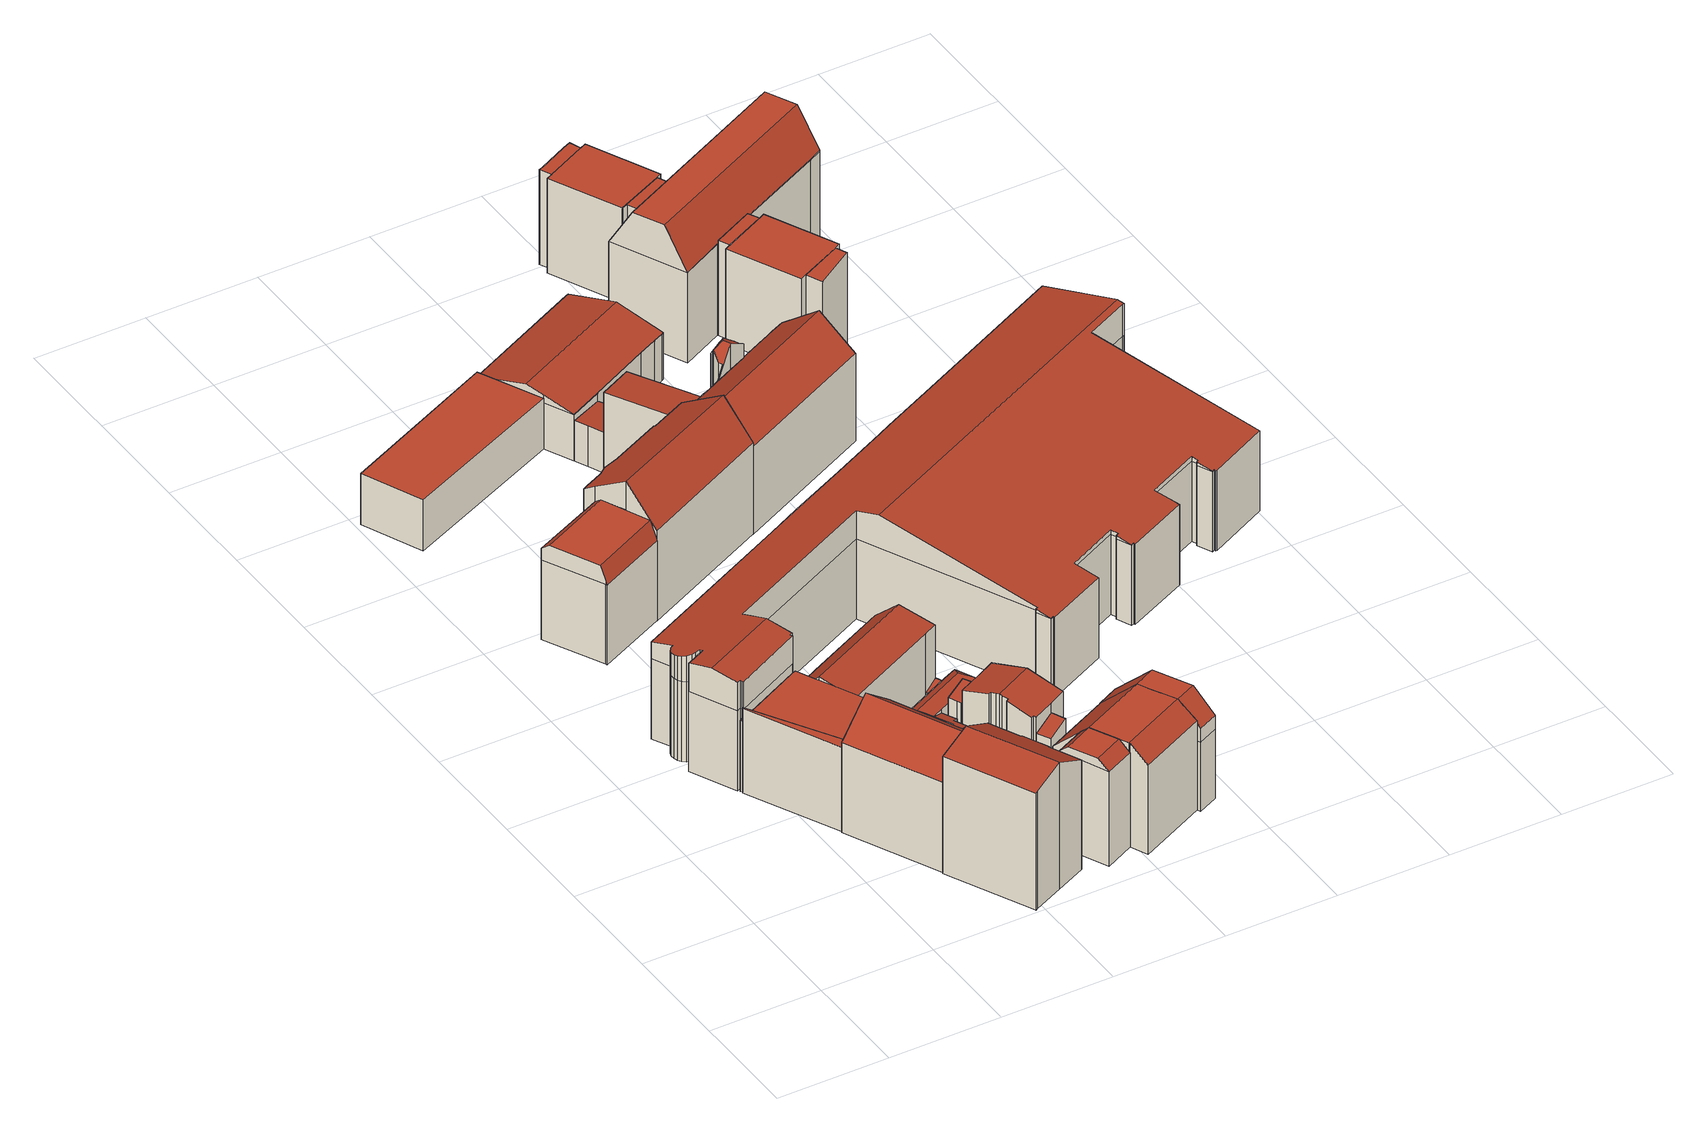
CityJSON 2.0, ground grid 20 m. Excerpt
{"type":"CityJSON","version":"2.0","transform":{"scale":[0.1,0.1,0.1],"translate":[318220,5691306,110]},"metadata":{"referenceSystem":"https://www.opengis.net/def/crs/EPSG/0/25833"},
"CityObjects":{
"building1":{"type":"Building","attributes":{"Gemeindeschluessel":14713000,"Geometrietyp2DReferenz":"3000","function":"31001_9998","roofType":"9999"},"children":["building1-1","building1-2"]},
"building1-1":{"type":"BuildingPart","attributes":{"Dachtyp_tdc":"tdcPolyFlatRoof","Dachneigung":39.44,"QualitaetDacherkennung":68,"Geometrietyp2DReferenz":"3000","roofType":"2100","measuredHeight":17.31},"parents":["building1"],"geometry":[{"type":"MultiSurface","lod":"2","boundaries":[[[0,1,2,3,4]],[[5,6,7,8,9]],[[6,0,4,7]],[[6,5,1,0]],[[4,3,8,7]],[[5,2,1]],[[5,8,3,2]],[[9,8,5]]],"semantics":{"surfaces":[{"type":"WallSurface"},{"type":"RoofSurface"},{"type":"GroundSurface"},{"type":"ClosureSurface"}],"values":[0,0,0,1,2,0,3,3]}}]},
"building1-2":{"type":"BuildingPart","attributes":{"Dachtyp_tdc":"tdcGableRoof","Dachneigung":39.23,"QualitaetDacherkennung":69,"Geometrietyp2DReferenz":"3000","roofType":"3100","measuredHeight":22.5},"parents":["building1"],"geometry":[{"type":"MultiSurface","lod":"2","boundaries":[[[10,11,12,13]],[[14,15,16,17]],[[17,18,19,20,21,22,2,5,9,23,11,10,24,14]],[[12,25,8,3,26,27,28,29,30,31,32,33,34,35,13]],[[11,23,25,12]],[[23,9,8,25]],[[2,22,26,3]],[[22,21,27,26]],[[21,20,28,27]],[[20,19,29,28]],[[19,18,30,29]],[[18,17,31,30]],[[17,16,32,31]],[[16,15,33,32]],[[15,14,34,33]],[[14,24,35,34]],[[24,10,13,35]],[[8,9,5]],[[2,3,8,5]]],"semantics":{"surfaces":[{"type":"WallSurface"},{"type":"RoofSurface"},{"type":"GroundSurface"},{"type":"ClosureSurface"}],"values":[0,1,1,2,0,0,0,0,0,0,0,0,0,0,0,0,0,3,3]}}]},
"building2":{"type":"Building","attributes":{"Dachtyp_tdc":"tdcGableRoof","Gemeindeschluessel":14713000,"Dachneigung":28.45,"QualitaetDacherkennung":63,"Geometrietyp2DReferenz":"3000","function":"31001_9998","roofType":"3100","measuredHeight":24.2},"geometry":[{"type":"MultiSurface","lod":"2","boundaries":[[[36,37,38,39]],[[37,40,41,38]],[[40,42,43,41]],[[42,44,45,43]],[[44,46,47,45]],[[46,48,49,47]],[[48,50,51,49]],[[50,52,53,51]],[[52,54,55,53]],[[54,56,57,55]],[[56,58,59,57]],[[58,36,39,59]],[[54,52,50,48,46,44,42,40]],[[40,37,36,58,56,54]],[[39,38,41,43,45,47,49,51,53,55,57,59]]],"semantics":{"surfaces":[{"type":"WallSurface"},{"type":"RoofSurface"},{"type":"GroundSurface"}],"values":[0,0,0,0,0,0,0,0,0,0,0,0,1,1,2]}}]},
"building3":{"type":"Building","attributes":{"Dachtyp_tdc":"tdcFreeFormRoof","Gemeindeschluessel":14713000,"Dachneigung":0.377,"QualitaetDacherkennung":57,"Geometrietyp2DReferenz":"3000","function":"31001_9998","roofType":"5000","measuredHeight":18.61},"geometry":[{"type":"MultiSurface","lod":"2","boundaries":[[[60,61,62,63]],[[61,64,65,62]],[[64,66,67,65]],[[66,68,69,67]],[[68,70,71,69]],[[70,72,73,71]],[[72,60,63,73]],[[72,74,75,76,60]],[[77,78,79,80]],[[81,77,80,75,74]],[[68,81,74,70]],[[66,78,77,81,68]],[[64,79,78,66]],[[61,76,75,80,79,64]],[[60,76,61]],[[70,74,72]],[[63,62,65,67,69,71,73]]],"semantics":{"surfaces":[{"type":"WallSurface"},{"type":"RoofSurface"},{"type":"GroundSurface"}],"values":[0,0,0,0,0,0,0,1,1,1,0,0,0,0,0,0,2]}}]},
"building4":{"type":"Building","attributes":{"Gemeindeschluessel":14713000,"Geometrietyp2DReferenz":"3000","function":"31001_9998","roofType":"9999"},"children":["building4-1","building4-2","building4-3"]},
"building4-1":{"type":"BuildingPart","attributes":{"Dachtyp_tdc":"tdcPolyFlatRoof","Dachneigung":0,"QualitaetDacherkennung":51,"Geometrietyp2DReferenz":"3000","roofType":"1000","measuredHeight":13.58},"parents":["building4"],"geometry":[{"type":"MultiSurface","lod":"2","boundaries":[[[82,83,84]],[[82,85,86,83]],[[85,87,88,86]],[[87,89,90,88]],[[91,92,93,94]],[[92,95,96,93]],[[95,97,98,96]],[[97,99,100,98]],[[99,101,102,103,100]],[[101,99,97,95,92,91,89,87,85,82,104,105,106]],[[83,86,88,90,94,93,96,98,100,103,107]],[[94,90,89,91]],[[106,102,101]],[[84,104,82]],[[83,107,105,104,84]],[[107,103,102,106,105]]],"semantics":{"surfaces":[{"type":"WallSurface"},{"type":"RoofSurface"},{"type":"GroundSurface"},{"type":"ClosureSurface"}],"values":[0,0,0,0,0,0,0,0,0,1,2,3,0,0,3,3]}}]},
"building4-2":{"type":"BuildingPart","attributes":{"Dachtyp_tdc":"tdcGableRoof","Dachneigung":10.06,"QualitaetDacherkennung":37,"Geometrietyp2DReferenz":"3000","roofType":"3100","measuredHeight":14.14},"parents":["building4"],"geometry":[{"type":"MultiSurface","lod":"2","boundaries":[[[108,84,83,109]],[[102,110,111,103]],[[110,112,113,111]],[[112,114,115,113]],[[114,116,117,115]],[[116,118,119,117]],[[118,120,121,119]],[[120,108,109,121]],[[116,114,112,110,102,106,122]],[[122,104,108,84,108,120,118,116]],[[109,83,109,107,103,111,113,115,117,119,121]],[[105,104,122]],[[107,109,108,104,105]],[[106,105,122]],[[107,105,106,102,103]]],"semantics":{"surfaces":[{"type":"WallSurface"},{"type":"RoofSurface"},{"type":"GroundSurface"},{"type":"ClosureSurface"}],"values":[0,0,0,0,0,0,0,0,1,1,2,0,3,0,3]}}]},
"building4-3":{"type":"BuildingPart","attributes":{"Dachtyp_tdc":"tdcPolyFlatRoof","Dachneigung":0,"QualitaetDacherkennung":33,"Geometrietyp2DReferenz":"3000","roofType":"1000","measuredHeight":16.12},"parents":["building4"],"geometry":[{"type":"MultiSurface","lod":"2","boundaries":[[[123,124,125,126]],[[124,127,91,94,125]],[[128,123,126,90,89]],[[128,127,124,123]],[[126,125,94,90]],[[89,91,127,128]],[[89,90,94,91]]],"semantics":{"surfaces":[{"type":"WallSurface"},{"type":"RoofSurface"},{"type":"GroundSurface"},{"type":"ClosureSurface"}],"values":[0,0,0,1,2,0,3]}}]},
"building5":{"type":"Building","attributes":{"Dachtyp_tdc":"tdcPolyFlatRoof","Gemeindeschluessel":14713000,"Dachneigung":0,"QualitaetDacherkennung":60,"Geometrietyp2DReferenz":"3000","function":"31001_9998","roofType":"1000","measuredHeight":2.11},"geometry":[{"type":"MultiSurface","lod":"2","boundaries":[[[129,130,131,132]],[[130,133,134,131]],[[133,135,136,134]],[[135,137,138,136]],[[137,129,132,138]],[[137,135,133,130,129]],[[132,131,134,136,138]]],"semantics":{"surfaces":[{"type":"WallSurface"},{"type":"RoofSurface"},{"type":"GroundSurface"}],"values":[0,0,0,0,0,1,2]}}]},
"building6":{"type":"Building","attributes":{"Dachtyp_tdc":"tdcGableRoof","Gemeindeschluessel":14713000,"Dachneigung":15.79,"QualitaetDacherkennung":62,"Geometrietyp2DReferenz":"3000","function":"31001_9998","roofType":"3100","measuredHeight":6.61},"geometry":[{"type":"MultiSurface","lod":"2","boundaries":[[[139,140,141,142]],[[140,143,144,141]],[[143,145,146,144]],[[145,147,148,146]],[[147,149,150,148]],[[149,151,152,150]],[[151,153,154,152]],[[153,155,156,154]],[[155,157,158,156]],[[157,139,142,158]],[[153,151,149,147,145,143,140]],[[140,139,157,155,153]],[[142,141,144,146,148,150,152,154,156,158]]],"semantics":{"surfaces":[{"type":"WallSurface"},{"type":"RoofSurface"},{"type":"GroundSurface"}],"values":[0,0,0,0,0,0,0,0,0,0,1,1,2]}}]},
"building7":{"type":"Building","attributes":{"Dachtyp_tdc":"tdcCutGableRoof","Gemeindeschluessel":14713000,"Dachneigung":1.73,"QualitaetDacherkennung":69,"Geometrietyp2DReferenz":"3000","function":"31001_9998","roofType":"9999","measuredHeight":19.82},"geometry":[{"type":"MultiSurface","lod":"2","boundaries":[[[159,160,161,162]],[[160,163,164,161]],[[163,165,166,164]],[[165,159,162,166]],[[160,159,167,168]],[[163,160,168,169]],[[165,163,169,170]],[[159,165,170,167]],[[169,168,167,170]],[[162,161,164,166]]],"semantics":{"surfaces":[{"type":"WallSurface"},{"type":"RoofSurface"},{"type":"GroundSurface"}],"values":[0,0,0,0,1,0,1,0,1,2]}}]},
"building8":{"type":"Building","attributes":{"Dachtyp_tdc":"tdcCutGableRoof","Gemeindeschluessel":14713000,"Dachneigung":0.488,"QualitaetDacherkennung":71,"Geometrietyp2DReferenz":"3000","function":"31001_9998","roofType":"9999","measuredHeight":5.44},"geometry":[{"type":"MultiSurface","lod":"2","boundaries":[[[171,172,134,138]],[[172,173,174,134]],[[173,175,176,174]],[[175,171,138,176]],[[172,171,177,178]],[[173,172,178,179]],[[175,173,179,180]],[[171,175,180,177]],[[179,178,177,180]],[[138,134,174,176]]],"semantics":{"surfaces":[{"type":"WallSurface"},{"type":"RoofSurface"},{"type":"GroundSurface"}],"values":[0,0,0,0,1,0,1,0,1,2]}}]},
"building9":{"type":"Building","attributes":{"Dachtyp_tdc":"tdcPolyFlatRoof","Gemeindeschluessel":14713000,"Dachneigung":0,"QualitaetDacherkennung":34,"Geometrietyp2DReferenz":"3000","function":"31001_9998","roofType":"1000","measuredHeight":9.66},"geometry":[{"type":"MultiSurface","lod":"2","boundaries":[[[181,182,183,184]],[[182,185,186,183]],[[185,187,188,186]],[[187,181,184,188]],[[187,185,182,181]],[[184,183,186,188]]],"semantics":{"surfaces":[{"type":"WallSurface"},{"type":"RoofSurface"},{"type":"GroundSurface"}],"values":[0,0,0,0,1,2]}}]},
"building10":{"type":"Building","attributes":{"Gemeindeschluessel":14713000,"Geometrietyp2DReferenz":"3000","function":"31001_9998","roofType":"9999"},"children":["building10-1","building10-2"]},
"building10-1":{"type":"BuildingPart","attributes":{"Dachtyp_tdc":"tdcPolyFlatRoof","Dachneigung":22.48,"QualitaetDacherkennung":36,"Geometrietyp2DReferenz":"3000","roofType":"2100","measuredHeight":2.66},"parents":["building10"],"geometry":[{"type":"MultiSurface","lod":"2","boundaries":[[[189,190,191,192]],[[190,193,194,191]],[[193,195,196,194]],[[193,190,189,195]],[[196,192,191,194]],[[189,192,196,195]]],"semantics":{"surfaces":[{"type":"WallSurface"},{"type":"RoofSurface"},{"type":"GroundSurface"},{"type":"ClosureSurface"}],"values":[0,0,0,1,2,3]}}]},
"building10-2":{"type":"BuildingPart","attributes":{"Dachtyp_tdc":"tdcFreeFormRoof","Dachneigung":34.47,"QualitaetDacherkennung":10,"Geometrietyp2DReferenz":"3000","roofType":"5000","measuredHeight":7.07},"parents":["building10"],"geometry":[{"type":"MultiSurface","lod":"2","boundaries":[[[197,198,189,192,199]],[[200,201,202,196,195]],[[201,203,204,202]],[[203,205,206,204]],[[205,207,208,206]],[[207,209,210,208]],[[209,211,212,210]],[[211,213,214,212]],[[213,197,199,214]],[[215,201,200]],[[216,215,200,198,197]],[[216,197,213]],[[213,211,209,207,205,203,201,215,216]],[[199,192,196,202,204,206,208,210,212,214]],[[195,189,198,200]],[[195,196,192,189]]],"semantics":{"surfaces":[{"type":"WallSurface"},{"type":"RoofSurface"},{"type":"GroundSurface"},{"type":"ClosureSurface"}],"values":[0,0,0,0,0,0,0,0,0,1,1,1,1,2,0,3]}}]},
"building11":{"type":"Building","attributes":{"Dachtyp_tdc":"tdcPolyFlatRoof","Gemeindeschluessel":14713000,"Dachneigung":3.82,"QualitaetDacherkennung":40,"Geometrietyp2DReferenz":"3000","function":"31001_9998","roofType":"2100","measuredHeight":2.88},"geometry":[{"type":"MultiSurface","lod":"2","boundaries":[[[217,218,219,220]],[[218,221,222,219]],[[221,223,224,222]],[[223,217,220,224]],[[223,221,218,217]],[[220,219,222,224]]],"semantics":{"surfaces":[{"type":"WallSurface"},{"type":"RoofSurface"},{"type":"GroundSurface"}],"values":[0,0,0,0,1,2]}}]},
"building12":{"type":"Building","attributes":{"Dachtyp_tdc":"tdcPolyFlatRoof","Gemeindeschluessel":14713000,"Dachneigung":0,"QualitaetDacherkennung":31,"Geometrietyp2DReferenz":"3000","function":"31001_9998","roofType":"1000","measuredHeight":2.72},"geometry":[{"type":"MultiSurface","lod":"2","boundaries":[[[225,221,226,227]],[[221,218,228,226]],[[218,229,230,228]],[[229,231,232,230]],[[231,233,234,232]],[[233,235,236,234]],[[235,225,227,236]],[[235,233,231,229,218,221,225]],[[227,226,228,230,232,234,236]]],"semantics":{"surfaces":[{"type":"WallSurface"},{"type":"RoofSurface"},{"type":"GroundSurface"}],"values":[0,0,0,0,0,0,0,1,2]}}]},
"building13":{"type":"Building","attributes":{"Dachtyp_tdc":"tdcPolyFlatRoof","Gemeindeschluessel":14713000,"Dachneigung":5.14,"QualitaetDacherkennung":50,"Geometrietyp2DReferenz":"3000","function":"31001_9998","roofType":"2100","measuredHeight":2.25},"geometry":[{"type":"MultiSurface","lod":"2","boundaries":[[[237,238,239,240]],[[238,241,242,239]],[[241,243,244,242]],[[243,245,246,244]],[[245,247,248,246]],[[247,249,250,248]],[[249,251,252,250]],[[251,237,240,252]],[[251,249,247,245,243,241,238,237]],[[240,239,242,244,246,248,250,252]]],"semantics":{"surfaces":[{"type":"WallSurface"},{"type":"RoofSurface"},{"type":"GroundSurface"}],"values":[0,0,0,0,0,0,0,0,1,2]}}]},
"building14":{"type":"Building","attributes":{"Dachtyp_tdc":"tdcGableRoof","Gemeindeschluessel":14713000,"Dachneigung":30.68,"QualitaetDacherkennung":39,"Geometrietyp2DReferenz":"3000","function":"31001_9998","roofType":"3100","measuredHeight":24.14},"geometry":[{"type":"MultiSurface","lod":"2","boundaries":[[[253,254,255,256]],[[254,257,258,255]],[[257,259,260,258]],[[259,261,262,260]],[[261,263,264,262]],[[263,265,266,264]],[[265,267,268,266]],[[267,269,270,268]],[[269,271,272,270]],[[271,273,274,272]],[[273,275,276,274]],[[275,277,278,276]],[[277,279,280,278]],[[279,253,256,280]],[[275,273,271,269]],[[269,267,265,263,261,259,257,254,253,279,277,275]],[[256,255,258,260,262,264,266,268,270,272,274,276,278,280]]],"semantics":{"surfaces":[{"type":"WallSurface"},{"type":"RoofSurface"},{"type":"GroundSurface"}],"values":[0,0,0,0,0,0,0,0,0,0,0,0,0,0,1,1,2]}}]},
"building15":{"type":"Building","attributes":{"Gemeindeschluessel":14713000,"Geometrietyp2DReferenz":"3000","function":"31001_9998","roofType":"9999"},"children":["building15-1","building15-2","building15-3"]},
"building15-1":{"type":"BuildingPart","attributes":{"Dachtyp_tdc":"tdcGableRoof","Dachneigung":15.34,"QualitaetDacherkennung":87,"Geometrietyp2DReferenz":"3000","roofType":"3100","measuredHeight":11.5},"parents":["building15"],"geometry":[{"type":"MultiSurface","lod":"2","boundaries":[[[281,282,283,284]],[[282,285,286,283]],[[285,287,288,286]],[[287,289,290,291,288]],[[292,293,248,294,295]],[[293,296,246,248]],[[296,297,298,246]],[[297,299,300,298]],[[299,301,302,300]],[[301,303,304,302]],[[303,305,306,304]],[[305,307,308,306]],[[307,309,310,308]],[[303,301,299,297,296,293,292,289,287,285]],[[285,282,281,311,312,309,307,305,303]],[[310,313,314,284,283,286,288,291,294,248,246,298,300,302,304,306,308]],[[309,312,313,310]],[[312,311,315,314,313]],[[281,284,316]],[[292,295,290,289]],[[295,294,291,290]],[[316,315,311,281]],[[316,284,314,315]]],"semantics":{"surfaces":[{"type":"WallSurface"},{"type":"RoofSurface"},{"type":"GroundSurface"},{"type":"ClosureSurface"}],"values":[0,0,0,0,0,0,0,0,0,0,0,0,0,1,1,2,0,0,0,0,3,0,3]}}]},
"building15-2":{"type":"BuildingPart","attributes":{"Dachtyp_tdc":"tdcPolyFlatRoof","Dachneigung":16.79,"QualitaetDacherkennung":50,"Geometrietyp2DReferenz":"3000","roofType":"2100","measuredHeight":8},"parents":["building15"],"geometry":[{"type":"MultiSurface","lod":"2","boundaries":[[[317,316,284,204]],[[315,318,319,314]],[[318,320,321,319]],[[320,322,206,321]],[[322,317,204,206]],[[322,320,318,315,316,317]],[[204,284,314,319,321,206]],[[315,314,284,316]]],"semantics":{"surfaces":[{"type":"WallSurface"},{"type":"RoofSurface"},{"type":"GroundSurface"},{"type":"ClosureSurface"}],"values":[0,0,0,0,0,1,2,3]}}]},
"building15-3":{"type":"BuildingPart","attributes":{"Dachtyp_tdc":"tdcPolyFlatRoof","Dachneigung":16.58,"QualitaetDacherkennung":55,"Geometrietyp2DReferenz":"3000","roofType":"2100","measuredHeight":7.98},"parents":["building15"],"geometry":[{"type":"MultiSurface","lod":"2","boundaries":[[[290,323,324,291]],[[323,325,250,324]],[[325,295,294,250]],[[295,325,323,290]],[[291,324,250,294]],[[291,294,295,290]]],"semantics":{"surfaces":[{"type":"WallSurface"},{"type":"RoofSurface"},{"type":"GroundSurface"},{"type":"ClosureSurface"}],"values":[0,0,0,1,2,3]}}]},
"building16":{"type":"Building","attributes":{"Gemeindeschluessel":14713000,"Geometrietyp2DReferenz":"3000","function":"31001_9998","roofType":"9999"},"children":["building16-1","building16-2"]},
"building16-1":{"type":"BuildingPart","attributes":{"Dachtyp_tdc":"tdcCutGableRoof","Dachneigung":43.36,"QualitaetDacherkennung":75,"Geometrietyp2DReferenz":"3000","roofType":"9999","measuredHeight":19.9},"parents":["building16"],"geometry":[{"type":"MultiSurface","lod":"2","boundaries":[[[326,327,328,329,330,331]],[[327,332,162,328]],[[332,333,334,162]],[[333,335,336,334]],[[335,337,166,336]],[[337,338,339,166]],[[338,340,341,339]],[[340,342,341]],[[333,332,327,326,343,344]],[[345,340,338,337,335]],[[344,346,345,335,333]],[[329,328,162,334,336,166,339,341,347,348]],[[347,341,342,349]],[[349,342,340,345]],[[346,350,345]],[[348,347,349,351]],[[351,349,345,350,346,344]],[[326,331,343]],[[348,351,330,329]],[[330,351,344,343,331]]],"semantics":{"surfaces":[{"type":"WallSurface"},{"type":"RoofSurface"},{"type":"GroundSurface"},{"type":"ClosureSurface"}],"values":[0,0,0,0,0,0,0,0,1,1,1,2,3,3,0,3,3,0,3,3]}}]},
"building16-2":{"type":"BuildingPart","attributes":{"Dachtyp_tdc":"tdcCutGableRoof","Dachneigung":43.3,"QualitaetDacherkennung":75,"Geometrietyp2DReferenz":"3000","roofType":"9999","measuredHeight":19.94},"parents":["building16"],"geometry":[{"type":"MultiSurface","lod":"2","boundaries":[[[352,330,329,353]],[[354,355,356,357]],[[355,358,359,356]],[[358,352,353,359]],[[360,361,362,343,331,363]],[[354,345,364,355]],[[350,346,362,361,364,345]],[[352,363,331,330]],[[358,360,363,352]],[[355,364,361,360,358]],[[353,329,348,347,341,357,356,359]],[[357,341,342,354]],[[341,347,349,342]],[[347,348,351,349]],[[348,329,330,351]],[[343,362,346,344]],[[342,340,345,354]],[[349,345,340,342]],[[351,344,346,350,345,349]],[[330,331,343,344,351]]],"semantics":{"surfaces":[{"type":"WallSurface"},{"type":"RoofSurface"},{"type":"GroundSurface"},{"type":"ClosureSurface"}],"values":[0,0,0,0,1,1,1,0,0,0,2,0,3,3,3,0,0,3,3,3]}}]},
"building17":{"type":"Building","attributes":{"Gemeindeschluessel":14713000,"Geometrietyp2DReferenz":"3000","function":"31001_9998","roofType":"9999"},"children":["building17-1","building17-2","building17-3"]},
"building17-1":{"type":"BuildingPart","attributes":{"Dachtyp_tdc":"tdcGableRoof","Dachneigung":14.26,"QualitaetDacherkennung":88,"Geometrietyp2DReferenz":"3000","roofType":"3100","measuredHeight":11.1},"parents":["building17"],"geometry":[{"type":"MultiSurface","lod":"2","boundaries":[[[365,366,367,368]],[[366,369,370,367]],[[369,371,372,370]],[[371,373,374,375,372]],[[376,377,184,378,379]],[[377,380,188,184]],[[380,381,382,188]],[[381,383,384,382]],[[383,365,368,384]],[[385,386,380,387,388]],[[389,390,391,392,393,388,387,394,395]],[[373,389,395,376]],[[376,395,394,377]],[[377,394,387,380]],[[383,385,388,393,365]],[[365,393,392,366]],[[366,392,391,369]],[[369,391,390,371]],[[371,390,389,373]],[[381,386,385,383]],[[380,386,381]],[[368,367,370,372,375,378,184,188,382,384]],[[379,374,373,376]],[[379,378,375,374]]],"semantics":{"surfaces":[{"type":"WallSurface"},{"type":"RoofSurface"},{"type":"GroundSurface"},{"type":"ClosureSurface"}],"values":[0,0,0,0,0,0,0,0,0,1,1,0,0,0,0,0,0,0,0,0,0,2,0,3]}}]},
"building17-2":{"type":"BuildingPart","attributes":{"Dachtyp_tdc":"tdcPolyFlatRoof","Dachneigung":2.68,"QualitaetDacherkennung":63,"Geometrietyp2DReferenz":"3000","roofType":"2100","measuredHeight":7.72},"parents":["building17"],"geometry":[{"type":"MultiSurface","lod":"2","boundaries":[[[374,396,397,398,375]],[[399,400,401,402,403]],[[400,404,405,401]],[[404,406,407,405]],[[406,379,378,407]],[[379,406,404,400,399,396,374]],[[375,398,402,401,405,407,378]],[[399,403,397,396]],[[403,402,398,397]],[[374,375,378,379]]],"semantics":{"surfaces":[{"type":"WallSurface"},{"type":"RoofSurface"},{"type":"GroundSurface"},{"type":"ClosureSurface"}],"values":[0,0,0,0,0,1,2,0,3,3]}}]},
"building17-3":{"type":"BuildingPart","attributes":{"Dachtyp_tdc":"tdcPolyFlatRoof","Dachneigung":0,"QualitaetDacherkennung":41,"Geometrietyp2DReferenz":"3000","roofType":"1000","measuredHeight":3.35},"parents":["building17"],"geometry":[{"type":"MultiSurface","lod":"2","boundaries":[[[408,409,410,411]],[[409,412,413,410]],[[412,414,415,413]],[[414,416,417,415]],[[416,403,402,417]],[[397,418,419,398]],[[418,420,421,419]],[[420,422,423,421]],[[422,424,425,423]],[[424,426,427,425]],[[426,408,411,427]],[[426,424,422,420,418,397,403,416,414,412,409,408]],[[411,410,413,415,417,402,398,419,421,423,425,427]],[[398,402,403,397]]],"semantics":{"surfaces":[{"type":"WallSurface"},{"type":"RoofSurface"},{"type":"GroundSurface"},{"type":"ClosureSurface"}],"values":[0,0,0,0,0,0,0,0,0,0,0,1,2,3]}}]},
"building18":{"type":"Building","attributes":{"Dachtyp_tdc":"tdcFreeFormRoof","Gemeindeschluessel":14713000,"Dachneigung":11.12,"QualitaetDacherkennung":9,"Geometrietyp2DReferenz":"3000","function":"31001_9998","roofType":"5000","measuredHeight":21.59},"geometry":[{"type":"MultiSurface","lod":"2","boundaries":[[[428,429,430,431]],[[431,430,432,433]],[[433,432,434,435]],[[435,434,436,437]],[[437,436,438,439]],[[439,438,440,441]],[[441,440,442,443]],[[443,442,444,445]],[[445,444,446,447]],[[447,446,448,449]],[[449,448,450,451]],[[451,450,452,453]],[[453,452,454,455]],[[455,454,456,457]],[[457,456,458,459]],[[459,458,460,461]],[[461,460,462,463]],[[463,462,464,465]],[[466,467,468,469]],[[470,471,472,473]],[[474,475,476,477,478,479,480,481,482,483,484,485,486,487,488,489,490,491,492,493,494,495,496,497,498,499,500,501,502,503,504,505,506,507,508,509,510,511,512,513,514,515,516,517,518,519,520,521,522,523,524,525,526,527,528,529,530,531,532,533,534,535,536]],[[537,470,475,474]],[[470,473,476,475]],[[473,538,477,476]],[[538,539,478,477]],[[539,540,479,478]],[[540,541,480,479]],[[541,542,481,480]],[[542,543,482,481]],[[543,544,483,482]],[[544,428,484,483]],[[428,431,485,484]],[[431,433,486,485]],[[433,435,487,486]],[[435,437,488,487]],[[437,439,489,488]],[[439,441,490,489]],[[441,443,491,490]],[[443,445,492,491]],[[445,447,493,492]],[[447,449,494,493]],[[449,451,495,494]],[[451,453,496,495]],[[453,455,497,496]],[[455,457,498,497]],[[457,459,499,498]],[[459,461,500,499]],[[461,463,501,500]],[[463,465,502,501]],[[465,545,503,502]],[[545,546,504,503]],[[546,547,505,504]],[[547,548,506,505]],[[548,549,507,506]],[[549,550,508,507]],[[550,551,509,508]],[[551,552,510,509]],[[552,553,511,510]],[[553,554,512,511]],[[554,555,513,512]],[[555,556,514,513]],[[556,557,515,514]],[[557,558,516,515]],[[558,559,517,516]],[[559,560,518,517]],[[560,561,519,518]],[[561,562,520,519]],[[562,563,521,520]],[[563,564,522,521]],[[564,565,523,522]],[[565,566,524,523]],[[566,567,525,524]],[[567,568,526,525]],[[568,569,527,526]],[[569,570,528,527]],[[570,466,529,528]],[[466,469,530,529]],[[469,571,531,530]],[[571,572,532,531]],[[572,573,533,532]],[[573,574,534,533]],[[574,575,535,534]],[[575,576,536,535]],[[576,537,474,536]],[[472,471,577,578,468,467,579,580,464,462,460,458,456,454,452,450,448,446,444,442,440,438,436,434,432,430,429,581,582,583,584,585,586,587]],[[588,566,565,589,590,591,592,593,594,558,557,595,596,597,598,599,600,550,549,548,601,602,603,580,579,604,605,606]],[[607,608,609,578,577,610,611,612,613]],[[573,607,613,574]],[[574,613,612,575]],[[575,612,611,576]],[[576,611,610,537]],[[537,610,577,471,470]],[[571,609,608,572]],[[469,468,578,609,571]],[[572,608,607,573]],[[568,606,605,569]],[[567,588,606,568]],[[545,603,602,546]],[[465,464,580,603,545]],[[546,602,601,547]],[[547,601,548]],[[551,600,599,552]],[[550,600,551]],[[552,599,598,553]],[[553,598,597,554]],[[556,595,557]],[[555,596,595,556]],[[554,597,596,555]],[[559,594,593,560]],[[558,594,559]],[[560,593,592,561]],[[561,592,591,562]],[[562,591,590,563]],[[563,590,589,564]],[[564,589,565]],[[569,605,604,570]],[[570,604,579,467,466]],[[566,588,567]],[[538,587,586,539]],[[473,472,587,538]],[[539,586,585,540]],[[540,585,584,541]],[[541,584,583,542]],[[542,583,582,543]],[[543,582,581,544]],[[544,581,429,428]]],"semantics":{"surfaces":[{"type":"WallSurface"},{"type":"GroundSurface"},{"type":"RoofSurface"}],"values":[0,0,0,0,0,0,0,0,0,0,0,0,0,0,0,0,0,0,0,0,1,0,0,0,0,0,0,0,0,0,0,0,0,0,0,0,0,0,0,0,0,0,0,0,0,0,0,0,0,0,0,0,0,0,0,0,0,0,0,0,0,0,0,0,0,0,0,0,0,0,0,0,0,0,0,0,0,0,0,0,0,0,0,0,2,2,2,0,0,0,0,0,0,0,0,0,0,0,0,0,0,0,0,0,0,0,0,0,0,0,0,0,0,0,0,0,0,0,0,0,0,0,0,0,0,0]}}]},
"building19":{"type":"Building","attributes":{"Gemeindeschluessel":14713000,"Geometrietyp2DReferenz":"3000","function":"31001_9998","roofType":"9999"},"children":["building19-1","building19-2","building19-3"]},
"building19-1":{"type":"BuildingPart","attributes":{"Dachtyp_tdc":"tdcFreeFormRoof","Dachneigung":56.97,"QualitaetDacherkennung":34,"Geometrietyp2DReferenz":"3000","roofType":"5000","measuredHeight":21.86},"parents":["building19"],"geometry":[{"type":"MultiSurface","lod":"2","boundaries":[[[614,615,616,617]],[[615,618,619,616]],[[618,620,621,619]],[[620,622,623,621]],[[622,624,625,623]],[[624,626,627,625]],[[626,628,629,627]],[[628,630,631,629]],[[630,632,633,631]],[[632,634,635,633]],[[634,636,637,635]],[[636,638,639,640,637]],[[632,630,628,626,624,622,641]],[[622,620,618,615,614,642,643,641]],[[643,644,638,636,634,632,641]],[[640,645,646,617,616,619,621,623,625,627,629,631,633,635,637]],[[644,647,639,638]],[[647,645,640,639]],[[648,647,644,643]],[[646,645,647,648]],[[642,648,643]],[[646,648,642,614,617]]],"semantics":{"surfaces":[{"type":"WallSurface"},{"type":"RoofSurface"},{"type":"GroundSurface"},{"type":"ClosureSurface"}],"values":[0,0,0,0,0,0,0,0,0,0,0,0,1,1,1,2,0,3,0,3,0,3]}}]},
"building19-2":{"type":"BuildingPart","attributes":{"Dachtyp_tdc":"tdcGableRoof","Dachneigung":39.66,"QualitaetDacherkennung":34,"Geometrietyp2DReferenz":"3000","roofType":"3100","measuredHeight":22.17},"parents":["building19"],"geometry":[{"type":"MultiSurface","lod":"2","boundaries":[[[649,650,617,651,652]],[[650,614,617]],[[639,653,654,640]],[[653,655,656,654]],[[655,657,658,656]],[[657,659,660,658]],[[659,661,662,660]],[[661,663,664,662]],[[663,665,666,664]],[[665,667,668,666]],[[667,669,670,668]],[[669,671,672,670]],[[671,673,672]],[[669,667,665,663,661]],[[661,659,657,655,653,639,647,648,642,650,649,674,671,669]],[[675,651,617,646,645,640,654,656,658,660,662,664,666,668,670,672]],[[652,676,674,649]],[[652,651,675,676]],[[642,614,650]],[[645,646,648,647]],[[646,617,614,642,648]],[[639,640,645,647]],[[674,676,673,671]],[[676,675,672,673]]],"semantics":{"surfaces":[{"type":"WallSurface"},{"type":"RoofSurface"},{"type":"GroundSurface"},{"type":"ClosureSurface"}],"values":[0,0,0,0,0,0,0,0,0,0,0,0,0,1,1,2,0,3,0,3,3,3,0,3]}}]},
"building19-3":{"type":"BuildingPart","attributes":{"Dachtyp_tdc":"tdcPolyFlatRoof","Dachneigung":3.31,"QualitaetDacherkennung":57,"Geometrietyp2DReferenz":"3000","roofType":"2100","measuredHeight":16.43},"parents":["building19"],"geometry":[{"type":"MultiSurface","lod":"2","boundaries":[[[677,678,679,680]],[[678,652,651,679]],[[652,678,677,676,673,676]],[[675,672,675,680,679,651]],[[672,675,676,673]],[[677,680,675,676]],[[675,651,652,676]]],"semantics":{"surfaces":[{"type":"WallSurface"},{"type":"RoofSurface"},{"type":"GroundSurface"},{"type":"ClosureSurface"}],"values":[0,0,1,2,3,0,3]}}]},
"building20":{"type":"Building","attributes":{"Gemeindeschluessel":14713000,"Geometrietyp2DReferenz":"3000","function":"31001_9998","roofType":"9999"},"children":["building20-1","building20-2","building20-3","building20-4","building20-5","building20-6","building20-7"]},
"building20-1":{"type":"BuildingPart","attributes":{"Dachtyp_tdc":"tdcPolyFlatRoof","Dachneigung":0,"QualitaetDacherkennung":74,"Geometrietyp2DReferenz":"3000","roofType":"1000","measuredHeight":18.14},"parents":["building20"],"geometry":[{"type":"MultiSurface","lod":"2","boundaries":[[[681,682,683,684]],[[685,686,687,688]],[[686,689,690,687]],[[689,691,692,690]],[[681,684,693,694]],[[694,691,689,686,685,682,681]],[[684,683,688,687,690,692,693]],[[685,688,683,682]],[[694,693,692,691]]],"semantics":{"surfaces":[{"type":"WallSurface"},{"type":"RoofSurface"},{"type":"GroundSurface"},{"type":"ClosureSurface"}],"values":[0,0,0,0,0,1,2,3,3]}}]},
"building20-2":{"type":"BuildingPart","attributes":{"Dachtyp_tdc":"tdcPolyFlatRoof","Dachneigung":0,"QualitaetDacherkennung":54,"Geometrietyp2DReferenz":"3000","roofType":"1000","measuredHeight":18.14},"parents":["building20"],"geometry":[{"type":"MultiSurface","lod":"2","boundaries":[[[695,696,697,698]],[[696,699,700,697]],[[699,701,702,700]],[[701,703,704,702]],[[703,685,688,704]],[[682,695,698,683]],[[682,685,703,701,699,696,695]],[[698,697,700,702,704,688,683]],[[683,688,685,682]]],"semantics":{"surfaces":[{"type":"WallSurface"},{"type":"RoofSurface"},{"type":"GroundSurface"},{"type":"ClosureSurface"}],"values":[0,0,0,0,0,0,1,2,3]}}]},
"building20-3":{"type":"BuildingPart","attributes":{"Dachtyp_tdc":"tdcPolyFlatRoof","Dachneigung":0,"QualitaetDacherkennung":55,"Geometrietyp2DReferenz":"3000","roofType":"1000","measuredHeight":18.11},"parents":["building20"],"geometry":[{"type":"MultiSurface","lod":"2","boundaries":[[[705,706,707,708,709]],[[710,711,712,713,714,715]],[[711,710,706,705]],[[709,708,713,712]],[[715,707,706,710]],[[714,713,708,707]],[[714,707,715]],[[709,712,711,705]]],"semantics":{"surfaces":[{"type":"WallSurface"},{"type":"RoofSurface"},{"type":"GroundSurface"},{"type":"ClosureSurface"}],"values":[0,0,1,2,0,3,3,3]}}]},
"building20-4":{"type":"BuildingPart","attributes":{"Dachtyp_tdc":"tdcPolyFlatRoof","Dachneigung":0,"QualitaetDacherkennung":73,"Geometrietyp2DReferenz":"3000","roofType":"1000","measuredHeight":18.13},"parents":["building20"],"geometry":[{"type":"MultiSurface","lod":"2","boundaries":[[[711,716,717,712]],[[716,718,719,717]],[[718,720,721,719]],[[722,723,724,725]],[[723,726,727,724]],[[726,705,709,727]],[[726,723,722,720,718,716,711,705]],[[712,717,719,721,725,724,727,709]],[[711,712,709,705]],[[720,722,725,721]]],"semantics":{"surfaces":[{"type":"WallSurface"},{"type":"RoofSurface"},{"type":"GroundSurface"},{"type":"ClosureSurface"}],"values":[0,0,0,0,0,0,1,2,3,3]}}]},
"building20-5":{"type":"BuildingPart","attributes":{"Dachtyp_tdc":"tdcPolyFlatRoof","Dachneigung":0,"QualitaetDacherkennung":58,"Geometrietyp2DReferenz":"3000","roofType":"1000","measuredHeight":18.13},"parents":["building20"],"geometry":[{"type":"MultiSurface","lod":"2","boundaries":[[[728,722,725,729]],[[720,730,731,721]],[[730,728,729,731]],[[730,720,722,728]],[[729,725,721,731]],[[720,721,725,722]]],"semantics":{"surfaces":[{"type":"WallSurface"},{"type":"RoofSurface"},{"type":"GroundSurface"},{"type":"ClosureSurface"}],"values":[0,0,0,1,2,3]}}]},
"building20-6":{"type":"BuildingPart","attributes":{"Dachtyp_tdc":"tdcPolyFlatRoof","Dachneigung":0,"QualitaetDacherkennung":55,"Geometrietyp2DReferenz":"3000","roofType":"1000","measuredHeight":18.12},"parents":["building20"],"geometry":[{"type":"MultiSurface","lod":"2","boundaries":[[[691,732,733,734,692]],[[735,736,737,738,739]],[[736,740,741,737]],[[740,694,693,741]],[[694,740,736,735,732,691]],[[692,734,738,737,741,693]],[[739,733,732,735]],[[739,738,734,733]],[[692,693,694,691]]],"semantics":{"surfaces":[{"type":"WallSurface"},{"type":"RoofSurface"},{"type":"GroundSurface"},{"type":"ClosureSurface"}],"values":[0,0,0,0,1,2,0,3,3]}}]},
"building20-7":{"type":"BuildingPart","attributes":{"Dachtyp_tdc":"tdcCutGableRoof","Dachneigung":59.45,"QualitaetDacherkennung":50,"Geometrietyp2DReferenz":"3000","roofType":"9999","measuredHeight":24.6},"parents":["building20"],"geometry":[{"type":"MultiSurface","lod":"2","boundaries":[[[742,743,739]],[[744,743,742]],[[733,745,746]],[[746,745,747,748]],[[734,749,750,751,752,753,754,713,708,755,756,757,758,738]],[[733,746,749,734]],[[746,748,750,749]],[[748,759,751,750]],[[759,760,752,751]],[[760,761,753,752]],[[761,762,754,753]],[[762,714,713,754]],[[707,763,755,708]],[[763,764,756,755]],[[764,744,757,756]],[[744,742,758,757]],[[742,739,738,758]],[[747,745,733,739,743,744,765,766,767]],[[715,768,769,770,771,772,764,773,707]],[[765,772,771,766]],[[707,773,763]],[[763,773,764]],[[764,772,765,744]],[[760,770,769,761]],[[759,767,766,771,770,760]],[[761,769,768,762]],[[762,768,715,714]],[[748,747,767,759]],[[708,713,714,707]],[[734,738,739,733]],[[714,715,707]]],"semantics":{"surfaces":[{"type":"WallSurface"},{"type":"GroundSurface"},{"type":"RoofSurface"},{"type":"ClosureSurface"}],"values":[0,0,0,0,1,0,0,0,0,0,0,0,0,0,0,0,0,2,2,2,0,0,0,0,0,0,0,0,3,3,3]}}]}
},
"vertices":[
[413,295,167],[397,288,182],[397,288,181],[397,288,8],[413,295,8],[375,334,181],[390,341,167],[390,341,8],[375,334,8],[375,334,180],
[357,377,179],[355,376,181],[355,376,8],[357,377,8],[293,355,234],[234,327,180],[313,160,180],[372,188,234],[426,214,186],[433,217,179],[430,223,179],[428,223,181],[396,287,181],[365,355,181],[354,384,179],[365,355,8],[396,287,8],[428,223,8],[430,223,8],[433,217,8],[426,214,8],[372,188,8],[313,160,8],[234,327,8],[293,355,8],[354,384,8],
[386,6,230],[313,160,230],[313,160,7],[386,6,7],[371,187,249],[371,187,7],[426,214,216],[426,214,7],[452,159,216],[452,159,7],[456,161,213],[456,161,7],[477,116,214],[477,116,7],[475,114,215],[475,114,7],[500,59,216],[500,59,7],[445,33,249],[445,33,7],[390,7,231],[390,7,7],[387,5,230],[387,5,7],
[144,872,165],[143,875,165],[143,875,13],[144,872,13],[91,980,165],[91,980,13],[220,1034,165],[220,1034,13],[252,966,165],[252,966,13],[263,942,165],[263,942,13],[268,930,165],[268,930,13],[263,942,198],[139,883,198],[143,875,175],[224,1025,199],[220,1034,192],[91,980,187],[98,966,199],[252,966,199],
[355,428,145],[355,428,10],[355,428,133],[372,393,145],[372,393,10],[354,384,145],[354,384,10],[251,335,145],[251,335,10],[157,491,145],[154,495,145],[154,495,10],[157,491,10],[160,499,145],[160,499,10],[161,497,145],[161,497,10],[285,558,145],[285,558,10],[291,560,145],[291,560,112],[291,560,10],[324,493,145],[310,521,145],[307,526,145],[310,521,10],
[339,460,139],[339,460,10],[292,559,113],[292,559,10],[341,583,113],[341,583,10],[491,655,113],[491,655,10],[510,617,151],[510,617,10],[539,557,139],[539,557,10],[515,545,139],[515,545,10],[310,521,151],
[234,327,171],[155,490,171],[155,490,10],[234,327,10],[157,491,171],[251,335,171],
[444,221,32],[423,266,32],[423,266,11],[444,221,11],[445,277,32],[445,277,11],[457,252,32],[457,252,11],[466,232,32],[466,232,11],
[398,406,65],[437,425,78],[437,425,11],[398,406,11],[484,447,63],[484,447,11],[491,432,63],[491,432,11],[496,421,63],[496,421,11],[488,417,66],[488,417,11],[499,394,66],[499,394,11],[461,376,78],[461,376,11],[422,357,65],[422,357,11],[414,373,65],[414,373,11],
[593,69,187],[540,44,187],[540,44,7],[593,69,7],[501,126,190],[501,126,7],[554,151,190],[554,151,7],[584,87,205],[531,61,205],[508,112,204],[561,137,204],
[466,232,42],[445,277,42],[524,314,46],[524,314,11],[546,269,46],[546,269,11],[481,239,65],[460,284,65],[512,308,66],[533,263,66],
[344,1392,111],[52,1265,111],[52,1265,14],[344,1392,14],[5,1372,111],[5,1372,14],[291,1502,111],[291,1502,14],
[530,513,27],[515,545,27],[515,545,12],[530,513,12],[539,557,38],[539,557,12],[554,524,38],[554,524,12],
[355,428,69],[530,513,69],[355,428,12],[554,524,69],[571,489,69],[571,489,12],[537,472,69],[537,472,12],[501,455,69],[501,455,12],[484,447,69],[484,447,12],[398,406,69],[398,406,12],[377,395,69],[377,395,12],[372,393,69],[372,393,12],[545,498,83],[381,419,82],
[501,455,42],[508,440,41],[508,440,13],[501,455,13],[491,432,41],[491,432,13],[484,447,42],[484,447,13],
[496,421,41],[491,432,14],[496,421,14],[508,440,14],[511,434,41],[511,434,14],[513,429,41],[513,429,14],[509,427,41],[509,427,14],[508,427,41],[508,427,14],
[546,268,34],[533,297,31],[533,297,12],[546,268,12],[553,307,31],[553,307,12],[561,311,31],[561,311,12],[563,311,31],[563,311,12],[568,314,31],[568,314,12],[582,285,34],[582,285,12],[568,278,34],[568,278,12],
[220,1058,207],[240,1067,207],[240,1067,12],[220,1058,12],[253,1073,207],[253,1073,12],[270,1089,202],[270,1089,12],[295,1094,206],[295,1094,12],[386,1136,206],[386,1136,12],[387,1133,208],[387,1133,12],[452,1163,208],[452,1163,12],[485,1094,254],[485,1094,12],[508,1044,186],[508,1044,12],[268,930,184],[268,930,12],[244,982,254],[244,982,12],[220,1034,220],[220,1034,12],[211,1053,207],[211,1053,12],
[550,447,109],[583,463,110],[583,463,12],[550,447,12],[611,404,127],[611,404,12],[640,345,109],[640,345,12],[608,328,109],[608,328,92],[608,328,12],[570,309,109],[568,314,110],[570,309,12],[570,309,79],[563,311,110],[544,353,123],[544,353,12],[548,356,123],[548,356,12],[543,365,125],[543,365,12],[541,369,127],[541,369,12],[538,375,125],[538,375,12],[534,384,123],[534,384,12],[530,382,123],[530,382,12],[513,429,109],[509,427,109],[509,427,12],[513,429,12],[513,429,80],[550,447,92],
[537,472,92],[511,434,80],[511,434,12],[508,440,80],[508,440,12],[501,455,80],
[619,303,92],[619,303,12],[582,285,79],
[729,97,177],[607,39,177],[607,39,7],[729,97,7],[729,97,139],[729,97,173],[593,69,205],[592,70,206],[592,70,7],[560,137,204],[560,137,7],[554,151,189],[532,197,141],[532,197,7],[652,254,141],[652,254,7],[652,254,139],[718,118,197],[713,128,206],[681,195,204],[690,176,204],[681,195,7],[713,128,7],[681,195,139],[687,182,204],[713,128,139],
[732,91,139],[732,91,7],[651,256,139],[690,275,139],[690,275,7],[651,256,7],[768,108,139],[768,108,7],[768,108,166],[751,144,206],[714,127,206],[732,91,166],[719,213,204],
[592,1450,102],[589,1448,102],[589,1448,14],[592,1450,14],[571,1440,102],[571,1440,14],[537,1424,102],[537,1424,14],[427,1370,102],[427,1370,88],[427,1370,14],[368,1342,102],[344,1392,102],[368,1342,14],[368,1342,91],[291,1502,102],[515,1608,102],[515,1608,14],[518,1609,102],[518,1609,14],[518,1609,103],[515,1608,103],[330,1421,125],[556,1529,125],[427,1370,103],[537,1424,103],[571,1440,103],[589,1448,103],[592,1450,103],[344,1392,117],[368,1342,103],
[438,1349,88],[438,1349,48],[438,1349,14],[451,1322,88],[449,1321,88],[449,1321,14],[451,1322,14],[451,1322,48],[391,1293,91],[391,1293,14],[379,1319,91],[379,1319,14],
[485,1336,48],[479,1333,48],[479,1333,14],[485,1336,14],[477,1335,48],[477,1335,14],[475,1333,48],[475,1333,14],[455,1324,48],[455,1324,14],[458,1358,48],[458,1358,14],[456,1361,48],[456,1361,14],[461,1364,48],[461,1364,14],[465,1359,48],[465,1359,14],[468,1355,48],[468,1355,14],
[111,620,162],[111,620,207],[111,628,205],[111,628,162],[113,635,204],[113,635,162],[117,640,203],[117,640,162],[118,642,203],[118,642,162],[124,646,203],[124,646,162],[107,681,194],[107,681,162],[260,754,194],[260,754,162],[410,826,194],[410,826,162],[471,855,194],[471,855,162],[577,905,194],[577,905,162],[679,954,194],[679,954,162],[703,966,194],[703,966,162],[781,1003,194],[781,1003,162],[794,1009,194],[794,1009,162],[1087,1149,194],[1087,1149,162],[1088,1148,194],[1088,1148,162],[1090,1144,195],[1090,1144,162],[1090,1142,196],[1090,1142,162],[533,780,162],[533,780,216],[249,645,216],[249,645,162],[113,580,162],[113,580,216],[114,580,216],[114,580,162],[152,499,9],[113,580,9],[114,580,9],[148,596,9],[146,602,9],[138,600,9],[131,600,9],[123,602,9],[117,607,9],[113,613,9],[111,620,9],[111,628,9],[113,635,9],[117,640,9],[118,642,9],[124,646,9],[107,681,9],[260,754,9],[410,826,9],[471,855,9],[577,905,9],[679,954,9],[703,966,9],[781,1003,9],[794,1009,9],[1087,1149,9],[1088,1148,9],[1090,1144,9],[1090,1142,9],[1151,1013,9],[1148,1012,9],[1070,975,9],[1203,697,9],[1095,645,9],[1093,645,9],[1092,648,9],[1087,645,9],[1075,672,9],[1079,674,9],[1074,685,9],[981,641,9],[1001,600,9],[891,548,9],[890,551,9],[885,549,9],[873,575,9],[878,577,9],[872,589,9],[780,545,9],[799,504,9],[689,452,9],[688,454,9],[683,452,9],[671,478,9],[676,480,9],[533,780,9],[249,645,9],[288,564,9],[283,561,9],[285,558,9],[161,497,9],[160,499,9],[158,502,9],[152,499,162],[148,596,162],[146,602,162],[138,600,162],[131,600,162],[123,602,162],[117,607,162],[113,613,162],[1151,1013,162],[1148,1012,162],[1070,975,162],[1203,697,162],[1095,645,162],[1093,645,162],[1092,648,162],[1087,645,162],[1075,672,162],[1079,674,162],[1074,685,162],[981,641,162],[1001,600,162],[891,548,162],[890,551,162],[885,549,162],[873,575,162],[878,577,162],[872,589,162],[780,545,162],[799,504,162],[689,452,162],[688,454,162],[683,452,162],[671,478,162],[676,480,162],[288,564,162],[283,561,162],[285,558,162],[161,497,162],[160,499,162],[158,502,162],[131,541,225],[267,606,225],[551,742,225],[1146,1025,225],[113,613,209],[117,607,210],[123,602,212],[131,600,213],[138,600,214],[146,602,214],[148,596,216],[688,454,163],[780,545,171],[872,589,171],[878,577,169],[873,575,169],[885,549,163],[890,551,163],[981,641,171],[1074,685,171],[1079,674,169],[1075,672,169],[1087,645,163],[1092,648,163],[1070,975,223],[1148,1012,223],[1151,1013,223],[676,480,169],[671,478,169],[683,452,163],[285,558,215],[283,561,216],[288,564,216],[152,499,216],[158,502,216],[160,499,215],[161,497,215],
[524,1201,136],[523,1203,136],[523,1203,11],[524,1201,11],[561,1222,201],[561,1222,11],[558,1229,200],[558,1229,11],[559,1246,213],[559,1246,11],[559,1249,209],[559,1249,11],[558,1253,203],[558,1253,11],[580,1263,210],[580,1263,11],[581,1260,214],[581,1260,11],[584,1259,219],[584,1259,11],[598,1251,213],[598,1251,11],[602,1241,213],[602,1241,11],[610,1245,207],[610,1245,179],[610,1245,11],[573,1241,230],[550,1214,181],[579,1228,230],[611,1243,207],[611,1243,11],[579,1228,11],[611,1243,181],[579,1228,181],
[510,1195,181],[524,1201,181],[510,1195,11],[510,1195,175],[663,1270,179],[663,1270,11],[674,1275,179],[674,1275,11],[684,1280,180],[684,1280,11],[707,1289,181],[707,1289,11],[736,1227,233],[736,1227,11],[760,1177,187],[760,1177,11],[765,1167,178],[765,1167,11],[508,1044,178],[508,1044,11],[480,1104,233],[480,1104,11],[452,1163,183],[452,1163,11],[452,1163,176],[451,1166,181],[451,1166,11],[451,1166,175],
[391,1293,167],[449,1321,167],[449,1321,11],[391,1293,11],
[584,1780,189],[595,1785,189],[595,1785,8],[584,1780,8],[668,1820,189],[679,1825,189],[679,1825,8],[668,1820,8],[738,1700,189],[738,1700,8],[729,1695,189],[729,1695,8],[643,1656,8],[643,1656,189],
[585,1805,189],[592,1808,189],[592,1808,8],[585,1805,8],[593,1808,189],[593,1808,8],[646,1834,189],[646,1834,8],[660,1840,189],[660,1840,8],
[735,1490,189],[726,1509,189],[726,1509,180],[726,1509,8],[735,1490,8],[800,1545,189],[810,1526,189],[810,1526,8],[800,1545,8],[800,1545,180],[800,1545,181],
[820,1531,189],[820,1531,8],[880,1406,189],[880,1406,8],[870,1401,189],[870,1401,8],[795,1365,189],[785,1360,189],[785,1360,8],[795,1365,8],[725,1485,189],[725,1485,8],
[808,1336,189],[808,1336,8],[879,1381,189],[879,1381,8],
[738,1676,189],[738,1676,180],[738,1676,8],[663,1640,189],[654,1659,189],[654,1659,8],[663,1640,8],[663,1640,180],[644,1655,189],[644,1655,8],
[663,1639,180],[663,1639,181],[588,1604,180],[738,1675,181],[738,1675,180],[896,1751,181],[896,1751,180],[738,1675,8],[896,1751,8],[920,1762,8],[982,1633,8],[958,1621,8],[800,1546,8],[725,1510,8],[650,1473,8],[588,1604,8],[663,1639,8],[920,1762,180],[982,1633,180],[958,1621,180],[800,1546,180],[725,1510,180],[650,1473,180],[606,1565,253],[938,1724,253],[920,1762,181],[800,1546,182],[958,1621,182],[982,1633,182],[964,1671,253],[632,1512,253],[725,1510,182]
]}
